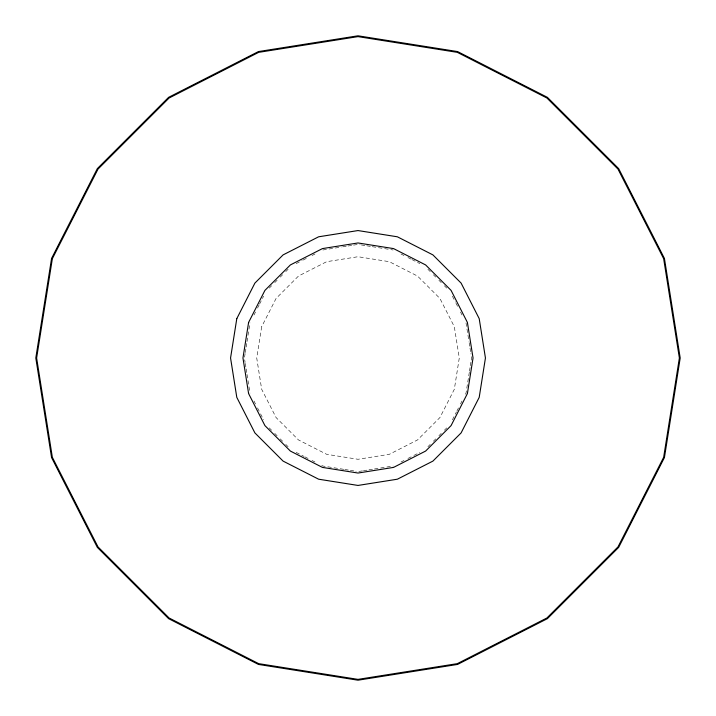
<?xml version="1.0" encoding="UTF-8"?>
<svg xmlns="http://www.w3.org/2000/svg" width="716" height="716" viewBox="0 0 716 716"><rect width="100%" height="100%" fill="white"/><g stroke="black" fill="none" stroke-linecap="round" stroke-linejoin="round"><path stroke-width="0.54" stroke-dasharray="3.58 2.69" d="M245.114 353.615L244.416 358L245.114 362.385M245.293 352.514L245.982 348.128M246.161 347.036L246.85 342.642M247.029 341.55L249.982 322.898M469.32 372.257L466.018 393.102L465.015 395.08M469.499 371.165L470.188 366.771M470.367 365.679L471.056 361.294M471.235 360.193L471.584 358L470.886 353.615M254.01 314.986L255.523 312.015M257.545 308.059L259.058 305.088M259.559 304.103L263.595 296.182M452.405 419.818L456.441 411.897M456.942 410.912L458.455 407.941M460.478 403.985L461.99 401.014M269.252 288.101L271.606 285.747M274.747 282.605L277.101 280.242M280.242 277.101L282.605 274.747M285.747 271.606L288.101 269.252M427.9 446.748L430.253 444.394M433.395 441.253L435.758 438.899M438.899 435.758L441.253 433.395M444.394 430.253L446.748 427.9M296.182 263.595L302.125 260.57M303.11 260.06L308.059 257.545M312.015 255.523L314.986 254.01M401.014 461.99L403.985 460.478M407.941 458.455L412.89 455.94M413.875 455.43L419.818 452.405M322.898 249.982L341.55 247.029M342.642 246.85L347.036 246.161M348.128 245.982L352.514 245.293M353.615 245.114L358 244.416L360.193 244.765M362.385 470.886L358 471.584L355.807 471.235M363.486 470.707L367.872 470.018M368.964 469.839L373.358 469.15M374.45 468.971L393.102 466.018M361.294 244.944L365.679 245.633M366.771 245.812L371.165 246.501M372.257 246.68L393.102 249.982M343.743 469.32L322.898 466.018L320.92 465.015M344.835 469.499L349.229 470.188M350.321 470.367L354.706 471.056M401.014 254.01L403.985 255.523M407.941 257.545L410.912 259.058M411.897 259.559L419.818 263.595M296.182 452.405L304.103 456.441M305.088 456.942L308.059 458.455M312.015 460.478L314.986 461.99M427.9 269.252L430.253 271.606M433.395 274.747L435.758 277.101M438.899 280.242L441.253 282.605M444.394 285.747L446.748 288.101M269.252 427.9L271.606 430.253M274.747 433.395L277.101 435.758M280.242 438.899L282.605 441.253M285.747 444.394L288.101 446.748M452.405 296.182L455.43 302.125M455.94 303.11L458.455 308.059M460.478 312.015L461.99 314.986M254.01 401.014L255.523 403.985M257.545 407.941L260.06 412.89M260.57 413.875L263.595 419.818M466.018 322.898L468.971 341.55M469.15 342.642L469.839 347.036M470.018 348.128L470.707 352.514M245.293 363.486L245.982 367.872M246.161 368.964L246.85 373.358M247.029 374.45L249.982 393.102M261.68 326.702L256.722 358L261.68 389.298L276.063 417.526L298.474 439.937L326.702 454.32L358 459.278L389.298 454.32L417.526 439.937L439.937 417.526L454.32 389.298L459.278 358L454.32 326.702L439.937 298.474L417.526 276.063L389.298 261.68L358 256.722L326.702 261.68L298.474 276.063L276.063 298.474L261.68 326.702"/><path stroke-width="1.07" d="M51.57 258.431L35.8 358L51.57 457.569L97.331 547.382L168.618 618.669L258.431 664.43L358 680.2L457.569 664.43L547.382 618.669L618.669 547.382L664.43 457.569L680.2 358L664.43 258.431L618.669 168.618L547.382 97.331L457.569 51.57L358 35.8L258.431 51.57L168.618 97.331L97.331 168.618L51.57 258.431M52.349 258.691L36.623 358L52.349 457.309L98.002 546.899L169.101 617.998L258.691 663.651L358 679.377L457.309 663.651L546.899 617.998L617.998 546.899L663.651 457.309L679.377 358L663.651 258.691L617.998 169.101L546.899 98.002L457.309 52.349L358 36.623L258.691 52.349L169.101 98.002L98.002 169.101L52.349 258.691M236.799 318.62L230.561 358L236.799 397.38L254.896 432.911L283.089 461.104L318.62 479.201L358 485.439L397.38 479.201L432.911 461.104L461.104 432.911L479.201 397.38L485.439 358L479.201 318.62L461.104 283.089L432.911 254.896L397.38 236.799L358 230.561L318.62 236.799L283.089 254.896L254.896 283.089L236.799 318.62M248.595 322.451L242.957 358L248.595 393.549L264.929 425.617L290.383 451.071L322.451 467.405L358 473.043L393.549 467.405L425.617 451.071L451.071 425.617L467.405 393.549L473.043 358L467.405 322.451L451.071 290.383L425.617 264.929L393.549 248.595L358 242.957L322.451 248.595L290.383 264.929L264.929 290.383L248.595 322.451"/></g></svg>
